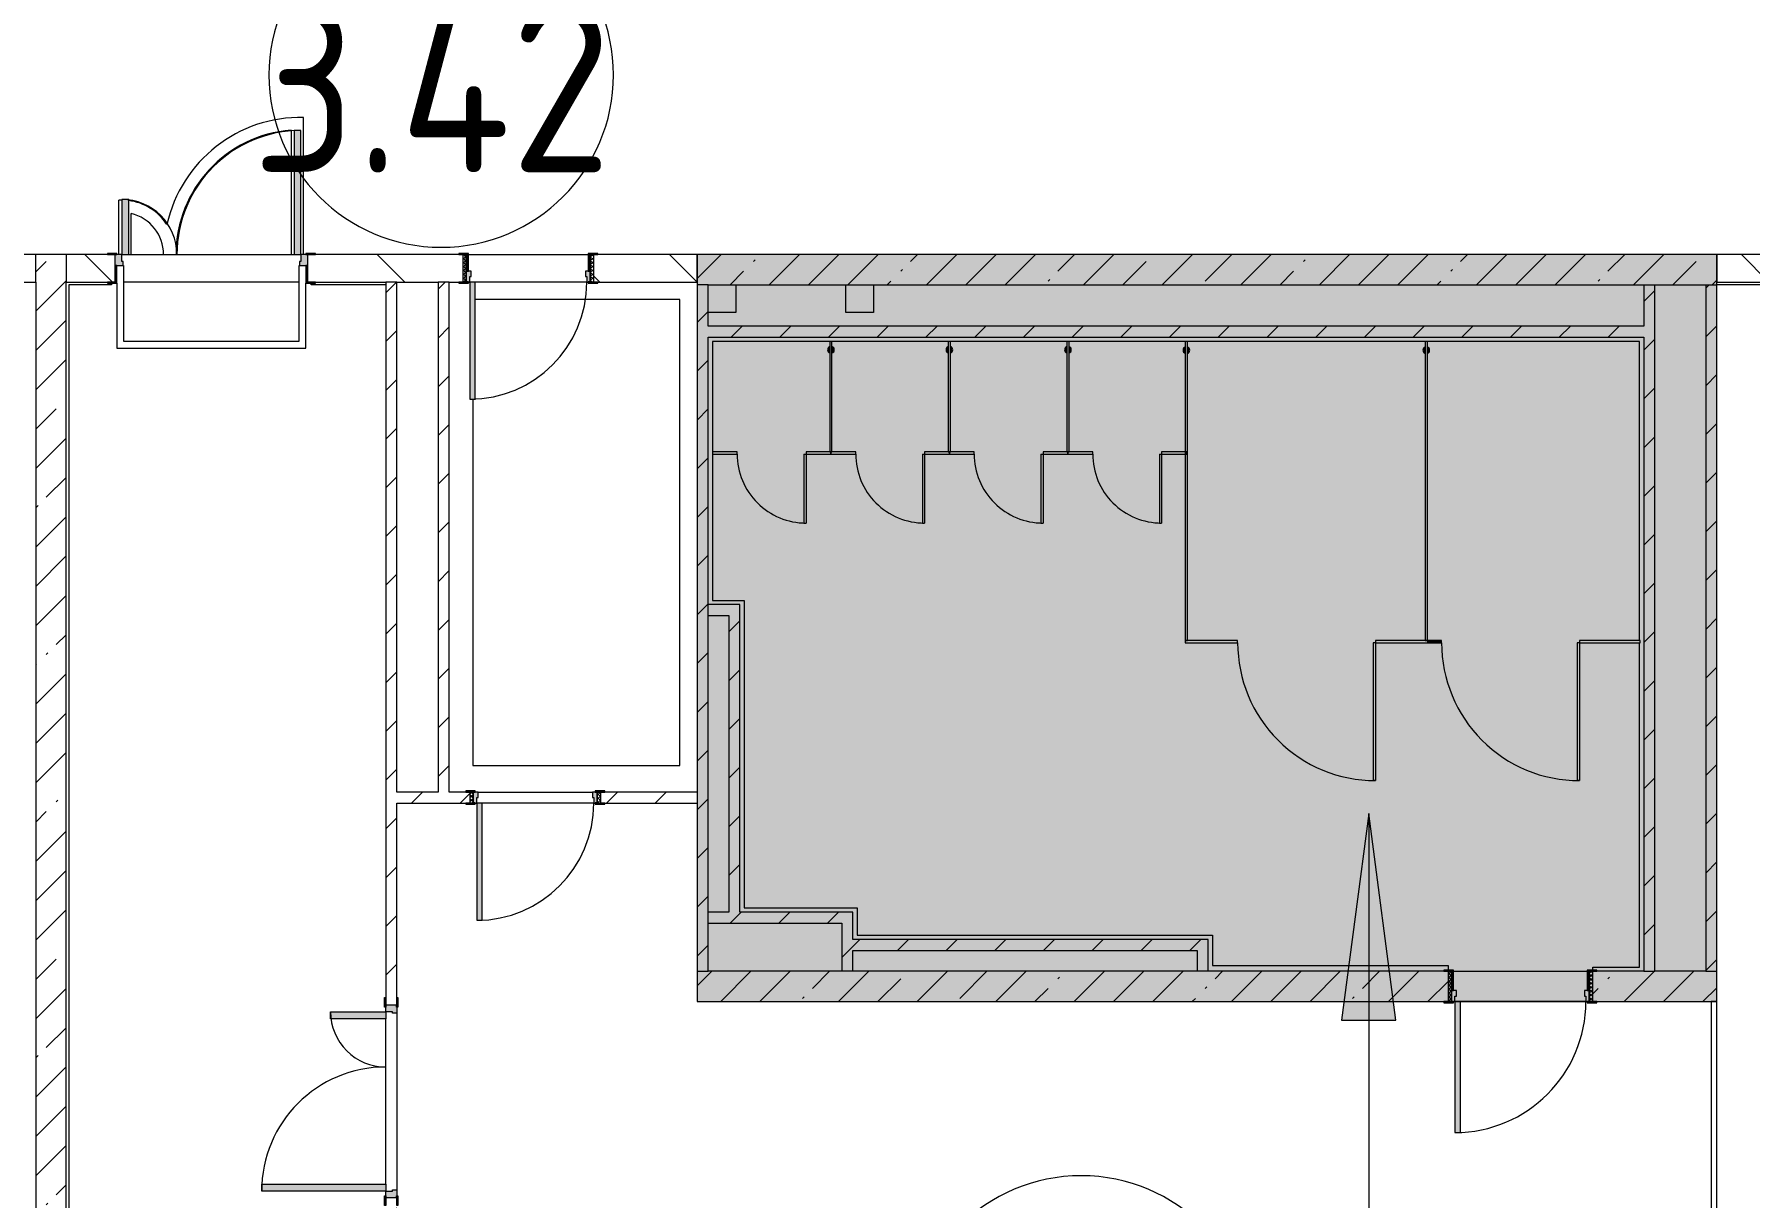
# Model space of a CAD drawing. Header units: millimetres. Extents: x 63482 to 319368, y -8553 to 29000.
# Drawn here: x 241909 to 254357, y 3758 to 12198 of the extents above; entities that cross this region are included whole.
import ezdxf

# ---------------------------------------------------------------- set-up
doc = ezdxf.new("R2010")
doc.units = ezdxf.units.MM
for name, color, linetype, lineweight in [('A-AREA-IDEN', 7, 'Continuous', 9), ('A-DETL', 7, 'Continuous', 5), ('A-WALL', 7, 'Continuous', 9), ('I-WALL-2', 7, 'Continuous', 5)]:
    doc.layers.add(name, color=color, linetype=linetype, lineweight=lineweight)
doc.layers.add('A-DETL-GENF-3', color=7, linetype='Continuous', lineweight=9, true_color=0x4994b4, transparency=0.4)
for name, color, linetype, lineweight, true_color in [('A-DOOR-3', 7, 'Continuous', 5, 0xaaaaaa), ('A-DOOR-4', 7, 'Continuous', 5, 0xe2e2e2), ('A-DOOR-5', 7, 'Continuous', 5, 0x6f9cb0), ('A-DOOR-6', 7, 'Continuous', 5, 0x2b586c), ('A-DOOR-FRAM-2', 7, 'Continuous', 5, 0xe2e2e2), ('A-DOOR-FRAM-3', 7, 'Continuous', 5, 0xaaaaaa), ('A-DOOR-FRAM-4', 7, 'Continuous', 5, 0x6f9cb0), ('A-FLOR-2', 7, 'Continuous', 5, 0xaaaaaa), ('A-FLOR-3', 7, 'Continuous', 5, 0x6f9cb0), ('A-GENM-5', 7, 'Continuous', 5, 0x2b586c), ('A-GENM-6', 7, 'Continuous', 5, 0xe2ddcd), ('A-WALL-6', 7, 'Continuous', 9, 0x2b586c), ('G-ANNO-TEXT-1', 7, 'Continuous', 9, 0x3c3c3c), ('I-WALL-3', 7, 'Continuous', 5, 0x2b586c)]:
    doc.layers.add(name, color=color, linetype=linetype, lineweight=lineweight, true_color=true_color)
doc.styles.add('GOST Common_3', font='GOST_Common.ttf', dxfattribs={"width": 0.9, "height": 1250})
pattern_1 = [(135, (134788.6, 0), (-353.5534, -353.5534), [])]
pattern_2 = [(45, (134788.6, 0), (-285.1231, 285.1231), []), (45, (135073.7, 0), (-285.1231, 285.1231), [504.031, -100.806, 16.764, -84.042])]
pattern_3 = [(45, (134788.6, 0), (-176.7767, 176.7767), [])]

# ---------------------------------------------------------------- blocks, each defined once
blk = doc.blocks.new('110_Дверь_СКБ_1Ст_Внутренняя1 - Д-7а_л__950x2100h_Туалет-V88-Общий план 3 этажа с размещением фрагментов 3_1-3_8')
at = {"layer": 'A-DOOR-3'}
h = blk.add_hatch(dxfattribs=at)
h.set_pattern_fill('FP_75', color=256, style=0, pattern_type=2)
h.set_pattern_definition([(135, (1776.41, 174.685), (-14.14214, -14.14214), []), (225, (1776.41, 174.685), (14.14214, -14.14214), [])])
h.paths.add_polyline_path([(537.5, 110), (512.5, 110), (512.5, -110), (537.5, -110)])
at = {"layer": 'A-DOOR-4'}
h = blk.add_hatch(color=256, dxfattribs=at)
h.paths.add_polyline_path([(487.5, 110), (487.5, 70), (477.5, 70), (477.5, 30), (512.5, 30), (512.5, 110)])
h.paths.add_polyline_path([(-462.5, 110), (-487.5, 110), (-487.5, 30), (-452.5, 30), (-452.5, 70), (-462.5, 70)])
at = {"layer": 'A-DOOR-FRAM-2'}
for points in [[(447.5, 1060), (447.5, 110), (487.5, 110), (487.5, 1060)], [(-542.5, 118), (-542.5, 110), (-472.5, 110), (-472.5, 118)], [(-472.5, 30), (-487.5, 30), (-487.5, -110), (-472.5, -110)], [(567.5, 118), (497.5, 118), (497.5, 110), (567.5, 110)], [(512.5, 30), (497.5, 30), (497.5, -110), (512.5, -110)], [(-542.5, -110), (-542.5, -118), (-472.5, -118), (-472.5, -110)], [(567.5, -110), (497.5, -110), (497.5, -118), (567.5, -118)]]:
    blk.add_hatch(color=256, dxfattribs=at).paths.add_polyline_path(points)
at = {"layer": 'A-DOOR-FRAM-3'}
h = blk.add_hatch(dxfattribs=at)
h.set_pattern_fill('FP_76', color=256, style=0, pattern_type=2)
h.set_pattern_definition([(45, (-346.384, 174.685), (-14.1421, 14.1421), []), (135, (-346.384, 174.685), (-14.1421, -14.1421), [])])
h.paths.add_polyline_path([(-487.5, 110), (-512.5, 110), (-512.5, -110), (-487.5, -110)])
at = {"layer": 'A-DOOR-3'}
for p, q in [((487.5, 1060), (447.5, 1060)), ((447.5, 1060), (447.5, 110)), ((487.5, 110), (487.5, 1060))]:
    blk.add_line(p, q, dxfattribs=at)
blk.add_arc((487.5, 110), 950, 90, 180, dxfattribs=at)
at = {"layer": 'A-DOOR-5'}
blk.add_line((447.5, 110), (487.5, 110), dxfattribs=at)
at = {"layer": 'A-DOOR-FRAM-3'}
for p, q in [((-472.5, 118), (-542.5, 118)), ((-542.5, 118), (-542.5, 110)), ((-472.5, 110), (-472.5, 118)), ((567.5, 118), (497.5, 118)), ((497.5, 118), (497.5, 110)), ((567.5, 110), (567.5, 118))]:
    blk.add_line(p, q, dxfattribs=at)
at = {"layer": 'A-DOOR-FRAM-4'}
for p, q in [((-542.5, 110), (-472.5, 110)), ((-487.5, 110), (-512.5, 110)), ((-512.5, 110), (-512.5, -110)), ((-462.5, 110), (-487.5, 110)), ((-487.5, 110), (-487.5, 30)), ((-487.5, -110), (-487.5, 110)), ((-472.5, 110), (-487.5, 110)), ((-487.5, 110), (-487.5, 109)), ((-487.5, 109), (-472.5, 109)), ((-487.5, 30), (-452.5, 30)), ((-472.5, 30), (-487.5, 30)), ((-487.5, 30), (-487.5, -110)), ((-472.5, 109), (-472.5, 110)), ((-472.5, -110), (-472.5, 30)), ((-462.5, 70), (-462.5, 110)), ((-452.5, 70), (-462.5, 70)), ((-452.5, 30), (-452.5, 70)), ((487.5, 70), (477.5, 70)), ((477.5, 70), (477.5, 30)), ((477.5, 30), (512.5, 30)), ((487.5, 110), (487.5, 70)), ((512.5, 110), (487.5, 110)), ((512.5, 110), (497.5, 110)), ((497.5, 110), (497.5, 109)), ((497.5, 110), (567.5, 110)), ((497.5, 109), (512.5, 109)), ((512.5, 30), (497.5, 30)), ((497.5, 30), (497.5, -110)), ((512.5, 30), (512.5, 110)), ((537.5, 110), (512.5, 110)), ((512.5, 110), (512.5, -110)), ((512.5, 109), (512.5, 110)), ((512.5, -110), (512.5, 30)), ((537.5, -110), (537.5, 110)), ((-472.5, -110), (-542.5, -110)), ((-542.5, -110), (-542.5, -118)), ((-542.5, -118), (-472.5, -118)), ((-512.5, -110), (-487.5, -110)), ((-487.5, -110), (-472.5, -110)), ((-472.5, -118), (-472.5, -110)), ((497.5, -110), (512.5, -110)), ((567.5, -110), (497.5, -110)), ((497.5, -110), (497.5, -118)), ((497.5, -118), (567.5, -118)), ((512.5, -110), (537.5, -110)), ((567.5, -118), (567.5, -110))]:
    blk.add_line(p, q, dxfattribs=at)
blk = doc.blocks.new('110_Дверь_СКБ_2Ст - Д-2а_л_ Из коридора на лестницу-32216062-Общий план 3 этажа с размещением фрагментов 3_1-3_8')
at = {"layer": 'A-DOOR-4'}
for points in [[(612.5, 100), (662.5, 100), (662.5, 1000), (612.5, 1000)], [(-587.5, 100), (-587.5, 500), (-637.5, 500), (-637.5, 100)], [(712.5, -100), (712.5, 20), (697.5, 20), (697.5, -100)]]:
    blk.add_hatch(color=256, dxfattribs=at).paths.add_polyline_path(points)
h = blk.add_hatch(color=256, dxfattribs=at)
h.paths.add_polyline_path([(652.5, 20), (712.5, 20), (712.5, 100), (662.5, 100), (662.5, 50), (652.5, 50)])
h.paths.add_polyline_path([(-687.5, 20), (-627.5, 20), (-627.5, 50), (-637.5, 50), (-637.5, 100), (-687.5, 100)])
at = {"layer": 'A-DOOR-FRAM-2'}
for points in [[(-672.5, 100), (-672.5, 108), (-742.5, 108), (-742.5, 100)], [(-672.5, -100), (-672.5, 20), (-687.5, 20), (-687.5, -100)], [(767.5, 100), (767.5, 108), (697.5, 108), (697.5, 100)], [(-672.5, -108), (-672.5, -100), (-742.5, -100), (-742.5, -108)], [(767.5, -108), (767.5, -100), (697.5, -100), (697.5, -108)]]:
    blk.add_hatch(color=256, dxfattribs=at).paths.add_polyline_path(points)
at = {"layer": 'A-DOOR-3'}
for p, q in [((662.5, 1000), (612.5, 1000)), ((612.5, 1000), (612.5, 100)), ((662.5, 100), (662.5, 1000)), ((-637.5, 500), (-637.5, 100)), ((-587.5, 500), (-637.5, 500)), ((-587.5, 100), (-587.5, 500)), ((-637.5, 100), (-587.5, 100)), ((612.5, 100), (662.5, 100))]:
    blk.add_line(p, q, dxfattribs=at)
for centre, radius, start, end in [((662.5, 100), 900, 90, 180), ((-637.5, 100), 400, 360, 90)]:
    blk.add_arc(centre, radius, start, end, dxfattribs=at)
at = {"layer": 'A-DOOR-FRAM-3'}
for p, q in [((-672.5, 108), (-742.5, 108)), ((-742.5, 108), (-742.5, 100)), ((-742.5, 100), (-672.5, 100)), ((-637.5, 100), (-687.5, 100)), ((-687.5, 100), (-687.5, 20)), ((-687.5, 20), (-627.5, 20)), ((-672.5, 20), (-687.5, 20)), ((-687.5, 20), (-687.5, -100)), ((-672.5, 100), (-672.5, 108)), ((-672.5, -100), (-672.5, 20)), ((-637.5, 50), (-637.5, 100)), ((-627.5, 50), (-637.5, 50)), ((-627.5, 20), (-627.5, 50)), ((662.5, 50), (652.5, 50)), ((652.5, 50), (652.5, 20)), ((652.5, 20), (712.5, 20)), ((662.5, 100), (662.5, 50)), ((712.5, 100), (662.5, 100)), ((767.5, 108), (697.5, 108)), ((697.5, 108), (697.5, 100)), ((697.5, 100), (767.5, 100)), ((712.5, 20), (697.5, 20)), ((697.5, 20), (697.5, -100)), ((712.5, 20), (712.5, 100)), ((712.5, -100), (712.5, 20)), ((767.5, 100), (767.5, 108)), ((-672.5, -100), (-742.5, -100)), ((-742.5, -100), (-742.5, -108)), ((-742.5, -108), (-672.5, -108)), ((-687.5, -100), (-672.5, -100)), ((-672.5, -108), (-672.5, -100)), ((697.5, -100), (712.5, -100)), ((767.5, -100), (697.5, -100)), ((697.5, -100), (697.5, -108)), ((697.5, -108), (767.5, -108)), ((767.5, -108), (767.5, -100))]:
    blk.add_line(p, q, dxfattribs=at)
blk = doc.blocks.new('110_Дверь_СКБ_1Ст_Внутренняя1 - Д-8 950x2100h_охрана-V57-Общий план 3 этажа с размещением фрагментов 3_1-3_8')
at = {"layer": 'A-DOOR-3'}
h = blk.add_hatch(dxfattribs=at)
h.set_pattern_fill('FP_54', color=256, style=0, pattern_type=2)
h.set_pattern_definition([(135, (1826.41, 164.685), (-14.14214, -14.14214), []), (225, (1826.41, 164.685), (14.14214, -14.14214), [])])
h.paths.add_polyline_path([(487.5, 100), (462.5, 100), (462.5, -100), (487.5, -100)])
at = {"layer": 'A-DOOR-4'}
h = blk.add_hatch(color=256, dxfattribs=at)
h.paths.add_polyline_path([(437.5, 100), (437.5, 60), (427.5, 60), (427.5, 20), (462.5, 20), (462.5, 100)])
h.paths.add_polyline_path([(-412.5, 100), (-437.5, 100), (-437.5, 20), (-402.5, 20), (-402.5, 60), (-412.5, 60)])
at = {"layer": 'A-DOOR-FRAM-2'}
for points in [[(397.5, 950), (397.5, 100), (437.5, 100), (437.5, 950)], [(-492.5, 108), (-492.5, 100), (-422.5, 100), (-422.5, 108)], [(-422.5, 20), (-437.5, 20), (-437.5, -100), (-422.5, -100)], [(517.5, 108), (447.5, 108), (447.5, 100), (517.5, 100)], [(462.5, 20), (447.5, 20), (447.5, -100), (462.5, -100)], [(-492.5, -100), (-492.5, -108), (-422.5, -108), (-422.5, -100)], [(447.5, -100), (447.5, -108), (517.5, -108), (517.5, -100)]]:
    blk.add_hatch(color=256, dxfattribs=at).paths.add_polyline_path(points)
at = {"layer": 'A-DOOR-FRAM-3'}
h = blk.add_hatch(dxfattribs=at)
h.set_pattern_fill('FP_55', color=256, style=0, pattern_type=2)
h.set_pattern_definition([(45, (-296.384, 164.685), (-14.1421, 14.1421), []), (135, (-296.384, 164.685), (-14.1421, -14.1421), [])])
h.paths.add_polyline_path([(-437.5, 100), (-462.5, 100), (-462.5, -100), (-437.5, -100)])
at = {"layer": 'A-DOOR-3'}
for p, q in [((437.5, 950), (397.5, 950)), ((397.5, 950), (397.5, 100)), ((437.5, 100), (437.5, 950)), ((397.5, 100), (437.5, 100))]:
    blk.add_line(p, q, dxfattribs=at)
blk.add_arc((437.5, 100), 850, 90, 180, dxfattribs=at)
at = {"layer": 'A-DOOR-FRAM-3'}
for p, q in [((-422.5, 108), (-492.5, 108)), ((-492.5, 108), (-492.5, 100)), ((-492.5, 100), (-422.5, 100)), ((-437.5, 100), (-462.5, 100)), ((-462.5, 100), (-462.5, -100)), ((-412.5, 100), (-437.5, 100)), ((-437.5, 100), (-437.5, 20)), ((-437.5, -100), (-437.5, 100)), ((-422.5, 100), (-437.5, 100)), ((-437.5, 100), (-437.5, 99)), ((-437.5, 99), (-422.5, 99)), ((-437.5, 20), (-402.5, 20)), ((-422.5, 20), (-437.5, 20)), ((-437.5, 20), (-437.5, -100)), ((-422.5, 100), (-422.5, 108)), ((-422.5, 99), (-422.5, 100)), ((-422.5, -100), (-422.5, 20)), ((-412.5, 60), (-412.5, 100)), ((-402.5, 60), (-412.5, 60)), ((-402.5, 20), (-402.5, 60)), ((437.5, 60), (427.5, 60)), ((427.5, 60), (427.5, 20)), ((427.5, 20), (462.5, 20)), ((437.5, 100), (437.5, 60)), ((462.5, 100), (437.5, 100)), ((517.5, 108), (447.5, 108)), ((447.5, 108), (447.5, 100)), ((462.5, 100), (447.5, 100)), ((447.5, 100), (447.5, 99)), ((447.5, 100), (517.5, 100)), ((447.5, 99), (462.5, 99)), ((462.5, 20), (447.5, 20)), ((447.5, 20), (447.5, -100)), ((462.5, 20), (462.5, 100)), ((487.5, 100), (462.5, 100)), ((462.5, 100), (462.5, -100)), ((462.5, 99), (462.5, 100)), ((462.5, -100), (462.5, 20)), ((487.5, -100), (487.5, 100)), ((517.5, 100), (517.5, 108)), ((-422.5, -100), (-492.5, -100)), ((-492.5, -100), (-492.5, -108)), ((-492.5, -108), (-422.5, -108)), ((-462.5, -100), (-437.5, -100)), ((-437.5, -100), (-422.5, -100)), ((-422.5, -108), (-422.5, -100)), ((447.5, -100), (462.5, -100)), ((517.5, -100), (447.5, -100)), ((447.5, -100), (447.5, -108)), ((447.5, -108), (517.5, -108)), ((462.5, -100), (487.5, -100)), ((517.5, -108), (517.5, -100))]:
    blk.add_line(p, q, dxfattribs=at)
blk = doc.blocks.new('110_Дверь_СКБ_1Ст_Внутренняя1 - Д-8 950x2100h_охрана-V95-Общий план 3 этажа с размещением фрагментов 3_1-3_8')
at = {"layer": 'A-DOOR-3'}
h = blk.add_hatch(dxfattribs=at)
h.set_pattern_fill('FP_79', color=256, style=0, pattern_type=2)
h.set_pattern_definition([(135, (1826.41, 104.685), (-14.14214, -14.14214), []), (225, (1826.41, 104.685), (14.14214, -14.14214), [])])
h.paths.add_polyline_path([(487, 40), (462, 40), (462, -40), (487, -40)])
at = {"layer": 'A-DOOR-4'}
h = blk.add_hatch(color=256, dxfattribs=at)
h.paths.add_polyline_path([(437, 40), (437, 0), (427, 0), (427, -40), (462, -40), (462, 40)])
h.paths.add_polyline_path([(-413, 40), (-438, 40), (-438, -40), (-403, -40), (-403, 0), (-413, 0)])
at = {"layer": 'A-DOOR-FRAM-2'}
for points in [[(437, 890), (397, 890), (401, 40), (437, 40)], [(-493, 48), (-493, 40), (-423, 40), (-423, 48)], [(517, 48), (447, 48), (447, 40), (517, 40)], [(-423, -40), (-493, -40), (-493, -48), (-423, -48)], [(447, -40), (447, -48), (517, -48), (517, -40)]]:
    blk.add_hatch(color=256, dxfattribs=at).paths.add_polyline_path(points)
at = {"layer": 'A-DOOR-FRAM-3'}
h = blk.add_hatch(dxfattribs=at)
h.set_pattern_fill('FP_80', color=256, style=0, pattern_type=2)
h.set_pattern_definition([(45, (-296.384, 104.685), (-14.1421, 14.1421), []), (135, (-296.384, 104.685), (-14.1421, -14.1421), [])])
h.paths.add_polyline_path([(-438, 40), (-463, 40), (-463, -40), (-438, -40)])
at = {"layer": 'A-DOOR-3'}
for p, q in [((437, 890), (397, 890)), ((397, 890), (397, 40)), ((437, 40), (437, 890)), ((397, 40), (437, 40))]:
    blk.add_line(p, q, dxfattribs=at)
blk.add_arc((437, 40), 850, 90, 180, dxfattribs=at)
at = {"layer": 'A-DOOR-FRAM-3'}
for p, q in [((-423, 48), (-493, 48)), ((-493, 48), (-493, 40)), ((-493, 40), (-423, 40)), ((-438, 40), (-463, 40)), ((-463, 40), (-463, -40)), ((-413, 40), (-438, 40)), ((-438, 40), (-438, -40)), ((-438, -40), (-438, 40)), ((-423, 40), (-438, 40)), ((-438, 40), (-438, 39)), ((-438, 39), (-423, 39)), ((-423, 40), (-423, 48)), ((-423, 39), (-423, 40)), ((-413, 0), (-413, 40)), ((-403, 0), (-413, 0)), ((-403, -40), (-403, 0)), ((437, 0), (427, 0)), ((427, 0), (427, -40)), ((437, 40), (437, 0)), ((462, 40), (437, 40)), ((517, 48), (447, 48)), ((447, 48), (447, 40)), ((462, 40), (447, 40)), ((447, 40), (447, 39)), ((447, 40), (517, 40)), ((447, 39), (462, 39)), ((462, -40), (462, 40)), ((487, 40), (462, 40)), ((462, 40), (462, -40)), ((462, 39), (462, 40)), ((487, -40), (487, 40)), ((517, 40), (517, 48)), ((-423, -40), (-493, -40)), ((-493, -40), (-493, -48)), ((-493, -48), (-423, -48)), ((-463, -40), (-438, -40)), ((-423, -39), (-438, -39)), ((-438, -39), (-438, -40)), ((-438, -40), (-403, -40)), ((-438, -40), (-423, -40)), ((-423, -40), (-423, -39)), ((-423, -48), (-423, -40)), ((427, -40), (462, -40)), ((462, -39), (447, -39)), ((447, -39), (447, -40)), ((447, -40), (462, -40)), ((517, -40), (447, -40)), ((447, -40), (447, -48)), ((447, -48), (517, -48)), ((462, -40), (462, -39)), ((462, -40), (487, -40)), ((517, -48), (517, -40))]:
    blk.add_line(p, q, dxfattribs=at)
blk = doc.blocks.new('131_Сантехническая перегородка_Дверь 5 - СД-1-V195-Общий план 3 этажа с размещением фрагментов 3_1-3_8')
at = {"layer": 'A-GENM-6'}
for points in [[(70, 8), (70, -8), (250, -8), (250, 8)], [(750, 8), (750, -8), (930, -8), (930, 8)]]:
    blk.add_hatch(color=256, dxfattribs=at).paths.add_polyline_path(points)
at = {"layer": 'A-DOOR-6'}
for p, q in [((266, 508), (250, 508)), ((250, 8), (250, 508)), ((266, 8), (266, 508)), ((266, 8), (250, 8))]:
    blk.add_line(p, q, dxfattribs=at)
blk.add_arc((250, 8), 500, 360, 90, dxfattribs=at)
at = {"layer": 'A-GENM-5'}
for p, q in [((250, 8), (70, 8)), ((70, 8), (70, -8)), ((250, -8), (250, 8)), ((930, 8), (750, 8)), ((750, 8), (750, -8)), ((930, -8), (930, 8)), ((70, -8), (250, -8)), ((750, -8), (930, -8))]:
    blk.add_line(p, q, dxfattribs=at)
blk = doc.blocks.new('131_Сантехническая перегородка 6 - СП-1-V193-Общий план 3 этажа с размещением фрагментов 3_1-3_8')
at = {"layer": 'A-GENM-6'}
blk.add_hatch(color=256, dxfattribs=at).paths.add_polyline_path([(800, 8), (0, 8), (0, -8), (800, -8)])
at = {"layer": 'A-GENM-5'}
for p, q in [((800, 8), (0, 8)), ((0, 8), (0, -8)), ((800, -8), (800, 8)), ((0, -8), (800, -8))]:
    blk.add_line(p, q, dxfattribs=at)
at = {"layer": 'A-GENM-5', "flags": 128}
for points in [[(71, 8), (71, 9), (71, 9), (70, 9), (70, 10), (70, 10), (69, 11), (69, 11), (68, 12), (68, 12), (67, 12), (67, 13), (66, 13), (66, 13), (65, 14), (65, 14), (64, 14), (64, 14), (63, 14), (62, 15), (62, 15), (61, 15), (61, 15), (60, 15), (59, 15), (59, 15), (58, 15), (58, 15), (57, 15), (56, 15), (56, 15), (55, 15), (55, 15), (54, 14), (54, 14), (53, 14), (52, 14), (52, 13), (51, 13), (51, 13), (50, 13), (50, 12), (49, 12), (49, 11), (48, 11), (48, 11), (48, 10), (47, 10), (47, 9), (46, 9), (46, 8), (46, 8)], [(46, -8), (46, -9), (47, -9), (47, -9), (47, -10), (48, -10), (48, -11), (49, -11), (49, -12), (50, -12), (50, -12), (51, -13), (51, -13), (52, -13), (52, -14), (53, -14), (53, -14), (54, -14), (54, -14), (55, -15), (56, -15), (56, -15), (57, -15), (57, -15), (58, -15), (59, -15), (59, -15), (60, -15), (60, -15), (61, -15), (62, -15), (62, -15), (63, -15), (63, -14), (64, -14), (64, -14), (65, -14), (66, -13), (66, -13), (67, -13), (67, -13), (68, -12), (68, -12), (69, -11), (69, -11), (69, -11), (70, -10), (70, -10), (71, -9), (71, -9), (71, -8), (71, -8)]]:
    blk.add_lwpolyline(points, dxfattribs=at)
at = {"layer": 'A-GENM-5'}
for radius, start, end in [(24.6, 19.9113, 160.0887), (17.6, 45, 135), (17.6, 45, 135), (15.1, 45, 135), (24.6, 199.9113, 340.0887), (17.6, 225, 315), (17.6, 225, 315), (15.1, 225, 315)]:
    blk.add_arc((59, 0), radius, start, end, dxfattribs=at)
blk = doc.blocks.new('131_Сантехническая перегородка 7 - СП-1-V192-Общий план 3 этажа с размещением фрагментов 3_1-3_8')
at = {"layer": 'A-GENM-6'}
blk.add_hatch(color=256, dxfattribs=at).paths.add_polyline_path([(2166, 8), (-4, 8), (-4, -8), (2166, -8)])
at = {"layer": 'A-GENM-5'}
for p, q in [((2166, 8), (-4, 8)), ((-4, 8), (-4, -8)), ((2166, -8), (2166, 8)), ((-4, -8), (2166, -8))]:
    blk.add_line(p, q, dxfattribs=at)
at = {"layer": 'A-GENM-5', "flags": 128}
for points in [[(71, 8), (71, 9), (71, 9), (70, 9), (70, 10), (70, 10), (69, 11), (69, 11), (68, 12), (68, 12), (67, 12), (67, 13), (66, 13), (66, 13), (65, 14), (65, 14), (64, 14), (64, 14), (63, 14), (62, 15), (62, 15), (61, 15), (61, 15), (60, 15), (59, 15), (59, 15), (58, 15), (58, 15), (57, 15), (56, 15), (56, 15), (55, 15), (55, 15), (54, 14), (54, 14), (53, 14), (52, 14), (52, 13), (51, 13), (51, 13), (50, 13), (50, 12), (49, 12), (49, 11), (48, 11), (48, 11), (48, 10), (47, 10), (47, 9), (46, 9), (46, 8), (46, 8)], [(46, -8), (46, -9), (47, -9), (47, -9), (47, -10), (48, -10), (48, -11), (49, -11), (49, -12), (50, -12), (50, -12), (51, -13), (51, -13), (52, -13), (52, -14), (53, -14), (53, -14), (54, -14), (54, -14), (55, -15), (56, -15), (56, -15), (57, -15), (57, -15), (58, -15), (59, -15), (59, -15), (60, -15), (60, -15), (61, -15), (62, -15), (62, -15), (63, -15), (63, -14), (64, -14), (64, -14), (65, -14), (66, -13), (66, -13), (67, -13), (67, -13), (68, -12), (68, -12), (69, -11), (69, -11), (69, -11), (70, -10), (70, -10), (71, -9), (71, -9), (71, -8), (71, -8)]]:
    blk.add_lwpolyline(points, dxfattribs=at)
at = {"layer": 'A-GENM-5'}
for radius, start, end in [(24.6, 19.9113, 160.0887), (17.6, 45, 135), (17.6, 45, 135), (15.1, 45, 135), (24.6, 199.9113, 340.0887), (17.6, 225, 315), (17.6, 225, 315), (15.1, 225, 315)]:
    blk.add_arc((59, 0), radius, start, end, dxfattribs=at)
blk = doc.blocks.new('131_Сантехническая перегородка_Дверь МГН - СД-1-V194-Общий план 3 этажа с размещением фрагментов 3_1-3_8')
at = {"layer": 'A-GENM-6'}
for points in [[(-370, 8), (-370, -8), (10, -8), (10, 8)], [(1378, 8), (1010, 8), (1010, -8), (1390, -8), (1390, 8)]]:
    blk.add_hatch(color=256, dxfattribs=at).paths.add_polyline_path(points)
at = {"layer": 'A-DOOR-6'}
for p, q in [((10, 1008), (26, 1008)), ((10, 8), (10, 1008)), ((26, 8), (26, 1008)), ((10, 8), (26, 8))]:
    blk.add_line(p, q, dxfattribs=at)
blk.add_arc((10, 8), 1000, 360, 90, dxfattribs=at)
at = {"layer": 'A-GENM-5'}
for p, q in [((10, 8), (-370, 8)), ((-370, 8), (-370, -8)), ((10, -8), (10, 8)), ((1390, 8), (1010, 8)), ((1010, 8), (1010, -8)), ((1390, -8), (1390, 8)), ((-370, -8), (10, -8)), ((1010, -8), (1390, -8))]:
    blk.add_line(p, q, dxfattribs=at)
blk = doc.blocks.new('131_Сантехническая перегородка_Дверь МГН 2 - СД-1-V196-Общий план 3 этажа с размещением фрагментов 3_1-3_8')
at = {"layer": 'A-GENM-6'}
for points in [[(-430, 8), (-430, -8), (10, -8), (10, 8)], [(1110, 8), (1010, 8), (1010, -8), (1110, -8)]]:
    blk.add_hatch(color=256, dxfattribs=at).paths.add_polyline_path(points)
at = {"layer": 'A-DOOR-6'}
for p, q in [((10, 1008), (26, 1008)), ((10, 8), (10, 1008)), ((26, 8), (26, 1008)), ((10, 8), (26, 8))]:
    blk.add_line(p, q, dxfattribs=at)
blk.add_arc((10, 8), 1000, 360, 90, dxfattribs=at)
at = {"layer": 'A-GENM-5'}
for p, q in [((10, 8), (-430, 8)), ((-430, 8), (-430, -8)), ((10, -8), (10, 8)), ((1110, 8), (1010, 8)), ((1010, 8), (1010, -8)), ((1110, -8), (1110, 8)), ((-430, -8), (10, -8)), ((1010, -8), (1110, -8))]:
    blk.add_line(p, q, dxfattribs=at)
blk = doc.blocks.new('110_Дверь_СКБ_2Ст - Д-5_п_ Из игровой в коридор-32351726-Общий план 3 этажа с размещением фрагментов 3_1-3_8')
at = {"layer": 'A-DOOR-4'}
h = blk.add_hatch(color=256, dxfattribs=at)
h.paths.add_polyline_path([(712, 40), (652, 40), (652, 10), (662, 10), (662, -40), (712, -40)])
h.paths.add_polyline_path([(-628, 40), (-688, 40), (-688, -40), (-638, -40), (-638, 10), (-628, 10)])
for points in [[(-588, -440), (-588, -40), (-638, -40), (-638, -440)], [(662, -40), (612, -40), (612, -940), (662, -940)]]:
    blk.add_hatch(color=256, dxfattribs=at).paths.add_polyline_path(points)
at = {"layer": 'A-DOOR-FRAM-2'}
for points in [[(-673, 48), (-743, 48), (-743, 40), (-673, 40)], [(767, 48), (697, 48), (697, 40), (767, 40)], [(-673, -40), (-743, -40), (-743, -48), (-673, -48)], [(767, -40), (697, -40), (697, -48), (767, -48)]]:
    blk.add_hatch(color=256, dxfattribs=at).paths.add_polyline_path(points)
at = {"layer": 'A-DOOR-3'}
for p, q in [((-638, -40), (-588, -40)), ((-638, -440), (-638, -40)), ((-588, -40), (-588, -440)), ((612, -40), (662, -40)), ((612, -940), (612, -40)), ((662, -40), (662, -940)), ((-588, -440), (-638, -440)), ((662, -940), (612, -940))]:
    blk.add_line(p, q, dxfattribs=at)
for centre, radius, start, end in [((-638, -40), 400, 270, 0), ((662, -40), 900, 180, 270)]:
    blk.add_arc(centre, radius, start, end, dxfattribs=at)
at = {"layer": 'A-DOOR-FRAM-3'}
for p, q in [((-743, 48), (-673, 48)), ((-743, 40), (-743, 48)), ((-673, 40), (-743, 40)), ((-688, 40), (-628, 40)), ((-688, -40), (-688, 40)), ((-688, 40), (-673, 40)), ((-688, 39), (-688, 40)), ((-673, 39), (-688, 39)), ((-673, 48), (-673, 40)), ((-673, 40), (-673, 39)), ((-638, 10), (-638, -40)), ((-628, 10), (-638, 10)), ((-628, 40), (-628, 10)), ((652, 40), (712, 40)), ((652, 10), (652, 40)), ((662, 10), (652, 10)), ((662, -40), (662, 10)), ((697, 40), (697, 48)), ((697, 48), (767, 48)), ((697, 39), (697, 40)), ((697, 40), (712, 40)), ((767, 40), (697, 40)), ((712, 39), (697, 39)), ((712, 40), (712, -40)), ((712, 40), (712, 39)), ((767, 48), (767, 40)), ((-743, -40), (-673, -40)), ((-743, -48), (-743, -40)), ((-673, -48), (-743, -48)), ((-638, -40), (-688, -40)), ((-673, -40), (-673, -48)), ((712, -40), (662, -40)), ((697, -48), (697, -40)), ((697, -40), (767, -40)), ((767, -48), (697, -48)), ((767, -40), (767, -48))]:
    blk.add_line(p, q, dxfattribs=at)
blk = doc.blocks.new('Марка_Помещения - Номер-25198446-Общий план 3 этажа с размещением фрагментов 3_1-3_8')
at = {"layer": 'A-AREA-IDEN'}
for start, end in [(360, 180), (180, 360)]:
    blk.add_arc((0, 0), 2.5, start, end, dxfattribs=at)

msp = doc.modelspace()

# ---------------------------------------------------------------- hatches: boundary and pattern name
at = {"layer": 'A-DETL-GENF-3'}
h = msp.add_hatch(color=256, dxfattribs=at)
h.paths.add_polyline_path([(205835.8, -250), (206868.6, -250), (206868.6, 7900), (200198.6, 7900), (200198.6, -250), (205335.8, -250)])
h.paths.add_polyline_path([(250334.1, 5180), (254118.6, 5180), (254118.6, 10600), (246718.6, 10600), (246718.6, 5180)])
h.paths.add_polyline_path([(235334.7, 5180), (236398.6, 5180), (236398.6, 10600), (228998.6, 10600), (228998.6, 5180), (234334.7, 5180)])
h.paths.add_polyline_path([(146338, 6170), (161550.4, 6170), (161550.4, 9503.2), (144448.6, 9503.2), (144448.6, 6170)])
h.paths.add_polyline_path([(186336.5, 6250), (199018.6, 6250), (199018.6, 11900), (170005.7, 11900), (170005.7, 6250), (184336.6, 6250)])
h.paths.add_polyline_path([(154337.7, 11990), (154770.6, 11990), (154770.6, 15200), (148498.8, 15200), (148498.8, 11990), (152337.8, 11990)])
h.paths.add_polyline_path([(244334.3, 13400), (245838.6, 13400), (245838.6, 15610), (244308.6, 15610), (244308.6, 13400)])
h.paths.add_polyline_path([(235588.6, 13400), (235588.6, 17530), (233067.6, 17530), (233067.6, 13400), (235334.7, 13400)])
at = {"layer": 'G-ANNO-TEXT-1'}
msp.add_hatch(color=256, dxfattribs=at).paths.add_polyline_path([(251592.7, 6545.5), (251395.3, 5045.5), (251790.2, 5045.5)])
at = {"layer": 'I-WALL-2'}
h = msp.add_hatch(dxfattribs=at)
h.set_pattern_fill('FP_51', color=256, style=0, pattern_type=2)
h.set_pattern_definition(pattern_1)
h.paths.add_polyline_path([(240334.5, 10400), (241918.6, 10400), (241918.6, 10600), (239883.6, 10600), (239883.6, 10400), (239913.6, 10400)])
h.paths.add_polyline_path([(238334.6, 10400), (238433.6, 10400), (238433.6, 10600), (236398.6, 10600), (236398.6, 10400)])
h.paths.add_polyline_path([(224718.6, 10400), (224773.6, 10400), (224773.6, 10600), (224398.6, 10600), (224398.6, 10400), (224573.6, 10400)])
h.paths.add_polyline_path([(226228.6, 10400), (227298.6, 10400), (227298.6, 10600), (226173.6, 10600), (226173.6, 10400)])
h.paths.add_polyline_path([(228334.9, 10400), (228998.6, 10400), (228998.6, 10600), (228248.6, 10600), (228248.6, 10400), (228278.6, 10400)])
h = msp.add_hatch(dxfattribs=at)
h.set_pattern_fill('FP_48', color=256, style=0, pattern_type=2)
h.set_pattern_definition(pattern_2)
h.paths.add_polyline_path([(241918.6, 2400), (242138.6, 2400), (242138.6, 10600), (241918.6, 10600), (241918.6, 5646.5)])
h = msp.add_hatch(dxfattribs=at)
h.set_pattern_fill('FP_51', color=256, style=0, pattern_type=2)
h.set_pattern_definition(pattern_1)
h.paths.add_polyline_path([(255833.9, 10400), (255998.6, 10400), (255998.6, 10600), (254118.6, 10600), (254118.6, 10400), (255333.9, 10400)])
h.paths.add_polyline_path([(242493.6, 10400), (242493.6, 10600), (242138.6, 10600), (242138.6, 10400), (242438.6, 10400)])
h.paths.add_polyline_path([(244093.6, 10400), (245018.6, 10400), (245018.6, 10600), (243893.6, 10600), (243893.6, 10400), (243948.6, 10400)])
h.paths.add_polyline_path([(246334.3, 10400), (246718.6, 10400), (246718.6, 10600), (245968.6, 10600), (245968.6, 10400), (245998.6, 10400)])
h = msp.add_hatch(dxfattribs=at)
h.set_pattern_fill('FP_48', color=256, style=0, pattern_type=2)
h.set_pattern_definition(pattern_2)
h.paths.add_polyline_path([(254118.6, 10380), (254118.6, 10600), (246718.6, 10600), (246718.6, 10380), (253818.2, 10380)])
h = msp.add_hatch(dxfattribs=at)
h.set_pattern_fill('FP_53', color=256, style=0, pattern_type=2)
h.set_pattern_definition(pattern_3)
h.paths.add_polyline_path([(244538.6, 100), (244538.6, 3755), (244458.6, 3755), (244458.6, 100)])
h.paths.add_polyline_path([(244508.6, 5155), (244538.6, 5155), (244538.6, 10400), (244458.6, 10400), (244458.6, 5155)])
h = msp.add_hatch(dxfattribs=at)
h.set_pattern_fill('FP_53', color=256, style=0, pattern_type=2)
h.set_pattern_definition(pattern_3)
h.paths.add_polyline_path([(244918.6, 6700), (244918.6, 10400), (244838.6, 10400), (244838.6, 6700)])
h = msp.add_hatch(dxfattribs=at)
h.set_pattern_fill('FP_53', color=256, style=0, pattern_type=2)
h.set_pattern_definition(pattern_3)
h.paths.add_polyline_path([(246798.6, 5400), (246798.6, 10380), (246718.6, 10379.6), (246718.6, 5400)])
h = msp.add_hatch(dxfattribs=at)
h.set_pattern_fill('FP_53', color=256, style=0, pattern_type=2)
h.set_pattern_definition(pattern_3)
h.paths.add_polyline_path([(253588.6, 5400), (253668.6, 5400), (253668.6, 10380), (253588.6, 10379.6), (253588.6, 5646.5)])
h = msp.add_hatch(dxfattribs=at)
h.set_pattern_fill('FP_53', color=256, style=0, pattern_type=2)
h.set_pattern_definition(pattern_3)
h.paths.add_polyline_path([(254118.6, 5400), (254118.6, 10380), (254038.6, 10379.6), (254038.6, 5400)])
h = msp.add_hatch(dxfattribs=at)
h.set_pattern_fill('FP_53', color=256, style=0, pattern_type=2)
h.set_pattern_definition(pattern_3)
h.paths.add_polyline_path([(250334.1, 10000), (253588.6, 10000), (253588.6, 10080), (246798.6, 10080), (246798.6, 10000), (248334.2, 10000)])
h = msp.add_hatch(dxfattribs=at)
h.set_pattern_fill('FP_53', color=256, style=0, pattern_type=2)
h.set_pattern_definition(pattern_3)
h.paths.add_polyline_path([(247028.6, 5830), (247028.6, 7980), (246948.6, 7980), (246948.6, 5830)])
h = msp.add_hatch(dxfattribs=at)
h.set_pattern_fill('FP_53', color=256, style=0, pattern_type=2)
h.set_pattern_definition(pattern_3)
h.paths.add_polyline_path([(245038.6, 6620), (245068.6, 6620), (245068.6, 6700), (244538.6, 6700), (244538.6, 6620)])
h.paths.add_polyline_path([(246334.3, 6620), (246718.6, 6620), (246718.6, 6700), (246018.6, 6700), (246018.6, 6620), (246048.6, 6620)])
h = msp.add_hatch(dxfattribs=at)
h.set_pattern_fill('FP_53', color=256, style=0, pattern_type=2)
h.set_pattern_definition(pattern_3)
h.paths.add_polyline_path([(247496.8, 5750), (247768.6, 5750), (247768.6, 5830), (246798.6, 5830), (246798.6, 5750)])
h = msp.add_hatch(dxfattribs=at)
h.set_pattern_fill('FP_53', color=256, style=0, pattern_type=2)
h.set_pattern_definition(pattern_3)
h.paths.add_polyline_path([(247848.6, 5400), (247848.6, 5830), (247768.6, 5830), (247768.6, 5400)])
h = msp.add_hatch(dxfattribs=at)
h.set_pattern_fill('FP_53', color=256, style=0, pattern_type=2)
h.set_pattern_definition(pattern_3)
h.paths.add_polyline_path([(250348.6, 5550), (250348.6, 5630), (247848.6, 5630), (247848.6, 5550), (250334.1, 5550)])
h = msp.add_hatch(dxfattribs=at)
h.set_pattern_fill('FP_53', color=256, style=0, pattern_type=2)
h.set_pattern_definition(pattern_3)
h.paths.add_polyline_path([(250428.6, 5400), (250428.6, 5630), (250348.6, 5630), (250348.6, 5400)])
h = msp.add_hatch(dxfattribs=at)
h.set_pattern_fill('FP_48', color=256, style=0, pattern_type=2)
h.set_pattern_definition(pattern_2)
h.paths.add_polyline_path([(254118.6, 5180), (254118.6, 5400), (253218.6, 5400), (253218.6, 5180), (254078.6, 5180)])
h.paths.add_polyline_path([(246718.6, 5180), (252168.6, 5180), (252168.6, 5400), (246718.6, 5400)])

# ---------------------------------------------------------------- linework, layer by layer
at = {"layer": 'A-DETL'}
for p, q in [((254118.6, 10600), (246718.6, 10600)), ((246718.6, 10600), (246718.6, 5180)), ((254118.6, 5180), (254118.6, 10600)), ((246592.1, 10273.7), (245108.6, 10273.7)), ((246592.1, 6893.7), (246592.1, 10273.7)), ((245092.1, 9550), (245092.1, 6893.7)), ((245092.1, 6893.7), (246592.1, 6893.7)), ((246718.6, 5180), (254118.6, 5180))]:
    msp.add_line(p, q, dxfattribs=at)
at = {"layer": 'A-FLOR-2'}
for p, q in [((243862, 10600), (243862, 11594.8)), ((243772, 11502.3), (243772, 10600)), ((242520.8, 10994.4), (242520.8, 10600)), ((242610.8, 10600), (242610.8, 10897.1)), ((242593.6, 10600), (242610.8, 10600)), ((242847, 10600), (242937, 10600)), ((242937, 10600), (243793.6, 10600)), ((242558.6, 9970), (242558.6, 10520)), ((243828.6, 10520), (243828.6, 9970)), ((242468.6, 10380), (242158.6, 10380)), ((242158.6, 10380), (242158.6, 529.9)), ((242468.6, 10392), (242468.6, 10380)), ((242508.6, 10392), (242508.6, 9920)), ((243878.6, 9920), (243878.6, 10392)), ((243918.6, 10380), (243918.6, 10392)), ((244458.6, 10380), (243918.6, 10380)), ((255998.6, 10380), (254118.6, 10380)), ((243828.6, 9970), (242558.6, 9970)), ((242508.6, 9920), (243878.6, 9920))]:
    msp.add_line(p, q, dxfattribs=at)
for centre, radius, start, end in [((243842, 10600), 995, 88.8489, 167.32946), ((243842, 10600), 905, 94.43687, 180), ((242542, 10600), 395, 89.76418, 93.07201), ((242542, 10600), 395, 33.54048, 82.48481), ((242542, 10600), 305, 0, 76.9573)]:
    msp.add_arc(centre, radius, start, end, dxfattribs=at)
at = {"layer": 'A-FLOR-3'}
for p, q in [((246998.6, 10380), (246998.6, 10180)), ((247798.6, 10180), (247798.6, 10380)), ((247998.6, 10380), (247998.6, 10180)), ((246998.6, 10180), (246798.6, 10180)), ((247998.6, 10180), (247798.6, 10180)), ((250261.6, 9969), (246829.6, 9969)), ((246829.6, 9969), (246829.6, 9168)), ((252002.1, 9969), (250277.6, 9969)), ((253557.6, 9969), (252018.1, 9969)), ((253557.6, 7799), (253557.6, 9969)), ((246829.6, 9152), (246829.6, 8091)), ((246829.6, 8091), (247059.6, 8091)), ((247059.6, 8091), (247059.6, 5861)), ((253557.6, 5431), (253557.6, 7783)), ((247059.6, 5861), (247879.6, 5861)), ((247879.6, 5861), (247879.6, 5661)), ((247879.6, 5661), (250459.6, 5661)), ((250459.6, 5661), (250459.6, 5441)), ((250459.6, 5441), (252168.6, 5441)), ((252168.6, 5441), (252168.6, 5408)), ((253218.6, 5408), (253218.6, 5431)), ((253218.6, 5431), (253557.6, 5431))]:
    msp.add_line(p, q, dxfattribs=at)
at = {"layer": 'A-WALL'}
for p, q in [((241918.6, 10400), (241918.6, 10600)), ((242138.6, 10600), (242138.6, 10400)), ((244538.6, 10400), (244458.6, 10400)), ((244918.6, 10400), (244838.6, 10400))]:
    msp.add_line(p, q, dxfattribs=at)
at = {"layer": 'A-WALL-6'}
for p, q in [((246718.6, 10400), (246718.6, 10600)), ((254118.6, 10600), (254118.6, 10400)), ((246798.6, 10380), (246718.6, 10380)), ((246718.6, 5400), (246798.6, 5400)), ((253588.6, 5400), (253668.6, 5400)), ((254038.6, 5400), (254118.6, 5400)), ((254118.6, 5180), (254078.6, 5180))]:
    msp.add_line(p, q, dxfattribs=at)
at = {"layer": 'G-ANNO-TEXT-1'}
for p, q in [((251592.7, 6545.5), (251395.3, 5045.5)), ((251790.2, 5045.5), (251592.7, 6545.5)), ((251592.7, 6545.5), (251592.7, -1005.5)), ((251395.3, 5045.5), (251790.2, 5045.5))]:
    msp.add_line(p, q, dxfattribs=at)
at = {"layer": 'I-WALL-2'}
for p, q in [((242438.6, 10600), (239913.6, 10600)), ((242610.8, 10600), (242847, 10600)), ((244988.6, 10600), (243948.6, 10600)), ((245058.6, 10600), (245928.6, 10600)), ((239913.6, 10400), (241918.6, 10400)), ((241918.6, 10400), (241918.6, 2400)), ((242138.6, 10400), (242438.6, 10400)), ((242138.6, 2400), (242138.6, 10400)), ((243828.6, 10400), (242558.6, 10400)), ((243948.6, 10400), (244458.6, 10400)), ((244458.6, 10400), (244458.6, 5210)), ((244538.6, 10400), (244838.6, 10400)), ((244538.6, 6700), (244538.6, 10400)), ((244838.6, 10400), (244838.6, 6700)), ((244918.6, 10400), (244988.6, 10400)), ((244918.6, 6700), (244918.6, 10400)), ((245918.6, 10400), (245108.6, 10400)), ((245998.6, 10400), (246718.6, 10400)), ((254118.6, 10400), (255998.6, 10400)), ((244838.6, 6700), (244538.6, 6700)), ((244538.6, 6620), (245038.6, 6620)), ((244538.6, 5210), (244538.6, 6620)), ((245038.6, 6700), (244918.6, 6700)), ((245128.6, 6700), (245958.6, 6700)), ((245968.6, 6620), (245158.6, 6620)), ((246718.6, 6700), (246048.6, 6700)), ((246048.6, 6620), (246718.6, 6620)), ((254078.6, 5180), (254078.6, 2980)), ((244458.6, 3855), (244458.6, 5055)), ((244538.6, 5095), (244538.6, 3815))]:
    msp.add_line(p, q, dxfattribs=at)
at = {"layer": 'I-WALL-3'}
for p, q in [((255998.6, 10600), (245998.6, 10600)), ((246718.6, 10400), (246718.6, 6700)), ((246798.6, 10080), (246798.6, 10380)), ((246798.6, 10380), (254118.6, 10380)), ((253588.6, 10380), (253588.6, 10080)), ((253668.6, 5400), (253668.6, 10380)), ((254038.6, 10380), (254038.6, 5400)), ((254118.6, 2980), (254118.6, 10400)), ((253588.6, 10080), (246798.6, 10080)), ((246798.6, 5400), (246798.6, 10000)), ((246798.6, 10000), (253588.6, 10000)), ((253588.6, 10000), (253588.6, 5400)), ((247028.6, 8060), (246798.6, 8060)), ((246798.6, 7980), (246948.6, 7980)), ((246948.6, 7980), (246948.6, 5830)), ((247028.6, 5830), (247028.6, 8060)), ((246718.6, 6620), (246718.6, 5180)), ((246948.6, 5830), (246798.6, 5830)), ((246798.6, 5750), (247768.6, 5750)), ((247848.6, 5830), (247028.6, 5830)), ((247768.6, 5750), (247768.6, 5400)), ((247848.6, 5630), (247848.6, 5830)), ((250428.6, 5630), (247848.6, 5630)), ((250428.6, 5400), (250428.6, 5630)), ((247848.6, 5550), (250348.6, 5550)), ((247848.6, 5400), (247848.6, 5550)), ((250348.6, 5550), (250348.6, 5400)), ((252138.6, 5400), (246798.6, 5400)), ((252208.6, 5400), (253178.6, 5400)), ((253588.6, 5400), (253248.6, 5400)), ((254038.6, 5400), (253668.6, 5400)), ((246718.6, 5180), (252138.6, 5180)), ((253168.6, 5180), (252258.6, 5180)), ((253248.6, 5180), (254078.6, 5180))]:
    msp.add_line(p, q, dxfattribs=at)

# ---------------------------------------------------------------- block references
at = {"layer": 'A-AREA-IDEN', "xscale": 499.9999999999995, "yscale": 499.9999999999995, "zscale": 499.9999999999995}
for p in [(244861.4, 11902.7), (249506.5, 2666.5)]:
    msp.add_blockref('Марка_Помещения - Номер-25198446-Общий план 3 этажа с размещением фрагментов 3_1-3_8', p, dxfattribs=at)
at = {"layer": 'A-DOOR-3'}
msp.add_blockref('110_Дверь_СКБ_2Ст - Д-2а_л_ Из коридора на лестницу-32216062-Общий план 3 этажа с размещением фрагментов 3_1-3_8', (243181.1, 10500), dxfattribs=at)
for name, p, rotation in [('110_Дверь_СКБ_1Ст_Внутренняя1 - Д-8 950x2100h_охрана-V57-Общий план 3 этажа с размещением фрагментов 3_1-3_8', (245506.1, 10500), 180), ('110_Дверь_СКБ_1Ст_Внутренняя1 - Д-8 950x2100h_охрана-V95-Общий план 3 этажа с размещением фрагментов 3_1-3_8', (245556.1, 6660), 180), ('110_Дверь_СКБ_2Ст - Д-5_п_ Из игровой в коридор-32351726-Общий план 3 этажа с размещением фрагментов 3_1-3_8', (244498.6, 4467.5), 269.9999999999999)]:
    msp.add_blockref(name, p, dxfattribs=dict(at, rotation=rotation))
at = {"layer": 'A-DOOR-5', "rotation": 180}
msp.add_blockref('110_Дверь_СКБ_1Ст_Внутренняя1 - Д-7а_л__950x2100h_Туалет-V88-Общий план 3 этажа с размещением фрагментов 3_1-3_8', (252706.1, 5290), dxfattribs=at)
at = {"layer": 'A-GENM-5'}
for name, p, rotation in [('131_Сантехническая перегородка 6 - СП-1-V193-Общий план 3 этажа с размещением фрагментов 3_1-3_8', (247689.6, 9968), 270.0000000000007), ('131_Сантехническая перегородка 6 - СП-1-V193-Общий план 3 этажа с размещением фрагментов 3_1-3_8', (248549.6, 9968), 270.0000000000007), ('131_Сантехническая перегородка 6 - СП-1-V193-Общий план 3 этажа с размещением фрагментов 3_1-3_8', (249409.6, 9968), 270.0000000000007), ('131_Сантехническая перегородка 7 - СП-1-V192-Общий план 3 этажа с размещением фрагментов 3_1-3_8', (250269.6, 9964.9), 269.9999999999999), ('131_Сантехническая перегородка 7 - СП-1-V192-Общий план 3 этажа с размещением фрагментов 3_1-3_8', (252010.1, 9964.9), 269.9999999999999), ('131_Сантехническая перегородка_Дверь 5 - СД-1-V195-Общий план 3 этажа с размещением фрагментов 3_1-3_8', (247759.6, 9160), 180), ('131_Сантехническая перегородка_Дверь 5 - СД-1-V195-Общий план 3 этажа с размещением фрагментов 3_1-3_8', (248619.6, 9160), 180), ('131_Сантехническая перегородка_Дверь 5 - СД-1-V195-Общий план 3 этажа с размещением фрагментов 3_1-3_8', (249479.6, 9160), 180), ('131_Сантехническая перегородка_Дверь 5 - СД-1-V195-Общий план 3 этажа с размещением фрагментов 3_1-3_8', (250339.6, 9160), 180), ('131_Сантехническая перегородка_Дверь МГН - СД-1-V194-Общий план 3 этажа с размещением фрагментов 3_1-3_8', (251651.6, 7791), 180), ('131_Сантехническая перегородка_Дверь МГН 2 - СД-1-V196-Общий план 3 этажа с размещением фрагментов 3_1-3_8', (253131.6, 7791), 180)]:
    msp.add_blockref(name, p, dxfattribs=dict(at, rotation=rotation))

# ---------------------------------------------------------------- texts
at = {"layer": 'A-AREA-IDEN', "insert": (243487.7, 12445.5), "char_height": 1250, "width": 3427.214, "attachment_point": 1, "style": 'GOST Common_3'}
msp.add_mtext('3.42', dxfattribs=at)

doc.saveas('drawing.dxf')
